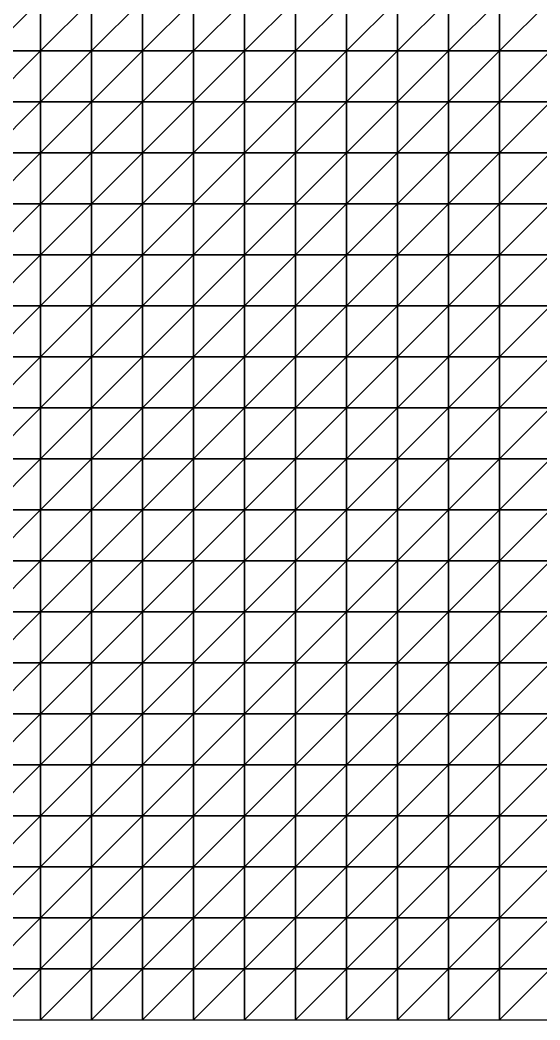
# Model space of a CAD drawing. Header units: metres. Extents: x 351000 to 353000, y 7455000 to 7457000.
# Drawn here: x 352489.9 to 352744.9, y 7455000 to 7455490.1 of the extents above; entities that cross this region are included whole.
import ezdxf

# ---------------------------------------------------------------- set-up
doc = ezdxf.new("R2010")
doc.units = ezdxf.units.M

msp = doc.modelspace()

# ---------------------------------------------------------------- linework, layer by layer
at = {"layer": 'BASE_OF_OXIDE_BOX'}
for points in [[(352475, 7455475, 1261.09), (352500, 7455475, 1259.77), (352500, 7455500, 1253.59)], [(352475, 7455475, 1261.09), (352500, 7455500, 1253.59), (352475, 7455500, 1257.58)], [(352500, 7455475, 1259.77), (352525, 7455475, 1256.22), (352525, 7455500, 1248.36)], [(352500, 7455475, 1259.77), (352525, 7455500, 1248.36), (352500, 7455500, 1253.59)], [(352525, 7455475, 1256.22), (352550, 7455475, 1251.45), (352550, 7455500, 1243.1)], [(352525, 7455475, 1256.22), (352550, 7455500, 1243.1), (352525, 7455500, 1248.36)], [(352550, 7455475, 1251.45), (352575, 7455475, 1245.99), (352575, 7455500, 1238.33)], [(352550, 7455475, 1251.45), (352575, 7455500, 1238.33), (352550, 7455500, 1243.1)], [(352575, 7455475, 1245.99), (352600, 7455475, 1240.03), (352600, 7455500, 1234.1)], [(352575, 7455475, 1245.99), (352600, 7455500, 1234.1), (352575, 7455500, 1238.33)], [(352600, 7455475, 1240.03), (352625, 7455475, 1233.87), (352625, 7455500, 1230.45)], [(352600, 7455475, 1240.03), (352625, 7455500, 1230.45), (352600, 7455500, 1234.1)], [(352625, 7455475, 1233.87), (352650, 7455475, 1228.29), (352650, 7455500, 1227.83)], [(352625, 7455475, 1233.87), (352650, 7455500, 1227.83), (352625, 7455500, 1230.45)], [(352650, 7455475, 1228.29), (352675, 7455475, 1224.6), (352675, 7455500, 1227.14)], [(352650, 7455475, 1228.29), (352675, 7455500, 1227.14), (352650, 7455500, 1227.83)], [(352675, 7455475, 1224.6), (352700, 7455475, 1224.21), (352700, 7455500, 1229.39)], [(352675, 7455475, 1224.6), (352700, 7455500, 1229.39), (352675, 7455500, 1227.14)], [(352700, 7455475, 1224.21), (352725, 7455475, 1227.93), (352725, 7455500, 1235.09)], [(352700, 7455475, 1224.21), (352725, 7455500, 1235.09), (352700, 7455500, 1229.39)], [(352725, 7455475, 1227.93), (352750, 7455475, 1235.43), (352750, 7455500, 1243.66)], [(352725, 7455475, 1227.93), (352750, 7455500, 1243.66), (352725, 7455500, 1235.09)], [(352475, 7455450, 1262.14), (352500, 7455450, 1262.39), (352500, 7455475, 1259.77)], [(352475, 7455450, 1262.14), (352500, 7455475, 1259.77), (352475, 7455475, 1261.09)], [(352500, 7455450, 1262.39), (352525, 7455450, 1259.56), (352525, 7455475, 1256.22)], [(352500, 7455450, 1262.39), (352525, 7455475, 1256.22), (352500, 7455475, 1259.77)], [(352525, 7455450, 1259.56), (352550, 7455450, 1254.57), (352550, 7455475, 1251.45)], [(352525, 7455450, 1259.56), (352550, 7455475, 1251.45), (352525, 7455475, 1256.22)], [(352550, 7455450, 1254.57), (352575, 7455450, 1246.07), (352575, 7455475, 1245.99)], [(352550, 7455450, 1254.57), (352575, 7455475, 1245.99), (352550, 7455475, 1251.45)], [(352575, 7455450, 1246.07), (352600, 7455450, 1238.69), (352600, 7455475, 1240.03)], [(352575, 7455450, 1246.07), (352600, 7455475, 1240.03), (352575, 7455475, 1245.99)], [(352600, 7455450, 1238.69), (352625, 7455450, 1232.27), (352625, 7455475, 1233.87)], [(352600, 7455450, 1238.69), (352625, 7455475, 1233.87), (352600, 7455475, 1240.03)], [(352625, 7455450, 1232.27), (352650, 7455450, 1224.7), (352650, 7455475, 1228.29)], [(352625, 7455450, 1232.27), (352650, 7455475, 1228.29), (352625, 7455475, 1233.87)], [(352650, 7455450, 1224.7), (352675, 7455450, 1219.23), (352675, 7455475, 1224.6)], [(352650, 7455450, 1224.7), (352675, 7455475, 1224.6), (352650, 7455475, 1228.29)], [(352675, 7455450, 1219.23), (352700, 7455450, 1217.47), (352700, 7455475, 1224.21)], [(352675, 7455450, 1219.23), (352700, 7455475, 1224.21), (352675, 7455475, 1224.6)], [(352700, 7455450, 1217.47), (352725, 7455450, 1220.37), (352725, 7455475, 1227.93)], [(352700, 7455450, 1217.47), (352725, 7455475, 1227.93), (352700, 7455475, 1224.21)], [(352725, 7455450, 1220.37), (352750, 7455450, 1227.63), (352750, 7455475, 1235.43)], [(352725, 7455450, 1220.37), (352750, 7455475, 1235.43), (352725, 7455475, 1227.93)], [(352475, 7455425, 1260.04), (352500, 7455425, 1260.63), (352500, 7455450, 1262.39)], [(352475, 7455425, 1260.04), (352500, 7455450, 1262.39), (352475, 7455450, 1262.14)], [(352500, 7455425, 1260.63), (352525, 7455425, 1257.51), (352525, 7455450, 1259.56)], [(352500, 7455425, 1260.63), (352525, 7455450, 1259.56), (352500, 7455450, 1262.39)], [(352525, 7455425, 1257.51), (352550, 7455425, 1250.99), (352550, 7455450, 1254.57)], [(352525, 7455425, 1257.51), (352550, 7455450, 1254.57), (352525, 7455450, 1259.56)], [(352550, 7455425, 1250.99), (352575, 7455425, 1242.91), (352575, 7455450, 1246.07)], [(352550, 7455425, 1250.99), (352575, 7455450, 1246.07), (352550, 7455450, 1254.57)], [(352575, 7455425, 1242.91), (352600, 7455425, 1235.15), (352600, 7455450, 1238.69)], [(352575, 7455425, 1242.91), (352600, 7455450, 1238.69), (352575, 7455450, 1246.07)], [(352600, 7455425, 1235.15), (352625, 7455425, 1226.06), (352625, 7455450, 1232.27)], [(352600, 7455425, 1235.15), (352625, 7455450, 1232.27), (352600, 7455450, 1238.69)], [(352625, 7455425, 1226.06), (352650, 7455425, 1217.91), (352650, 7455450, 1224.7)], [(352625, 7455425, 1226.06), (352650, 7455450, 1224.7), (352625, 7455450, 1232.27)], [(352650, 7455425, 1217.91), (352675, 7455425, 1212.29), (352675, 7455450, 1219.23)], [(352650, 7455425, 1217.91), (352675, 7455450, 1219.23), (352650, 7455450, 1224.7)], [(352675, 7455425, 1212.29), (352700, 7455425, 1210.75), (352700, 7455450, 1217.47)], [(352675, 7455425, 1212.29), (352700, 7455450, 1217.47), (352675, 7455450, 1219.23)], [(352700, 7455425, 1210.75), (352725, 7455425, 1214.17), (352725, 7455450, 1220.37)], [(352700, 7455425, 1210.75), (352725, 7455450, 1220.37), (352700, 7455450, 1217.47)], [(352725, 7455425, 1214.17), (352750, 7455425, 1222.13), (352750, 7455450, 1227.63)], [(352725, 7455425, 1214.17), (352750, 7455450, 1227.63), (352725, 7455450, 1220.37)], [(352475, 7455400, 1256.2), (352500, 7455400, 1256.24), (352500, 7455425, 1260.63)], [(352475, 7455400, 1256.2), (352500, 7455425, 1260.63), (352475, 7455425, 1260.04)], [(352500, 7455400, 1256.24), (352525, 7455400, 1252.21), (352525, 7455425, 1257.51)], [(352500, 7455400, 1256.24), (352525, 7455425, 1257.51), (352500, 7455425, 1260.63)], [(352525, 7455400, 1252.21), (352550, 7455400, 1245.27), (352550, 7455425, 1250.99)], [(352525, 7455400, 1252.21), (352550, 7455425, 1250.99), (352525, 7455425, 1257.51)], [(352550, 7455400, 1245.27), (352575, 7455400, 1236.6), (352575, 7455425, 1242.91)], [(352550, 7455400, 1245.27), (352575, 7455425, 1242.91), (352550, 7455425, 1250.99)], [(352575, 7455400, 1236.6), (352600, 7455400, 1227.25), (352600, 7455425, 1235.15)], [(352575, 7455400, 1236.6), (352600, 7455425, 1235.15), (352575, 7455425, 1242.91)], [(352600, 7455400, 1227.25), (352625, 7455400, 1218.23), (352625, 7455425, 1226.06)], [(352600, 7455400, 1227.25), (352625, 7455425, 1226.06), (352600, 7455425, 1235.15)], [(352625, 7455400, 1218.23), (352650, 7455400, 1210.75), (352650, 7455425, 1217.91)], [(352625, 7455400, 1218.23), (352650, 7455425, 1217.91), (352625, 7455425, 1226.06)], [(352650, 7455400, 1210.75), (352675, 7455400, 1206.23), (352675, 7455425, 1212.29)], [(352650, 7455400, 1210.75), (352675, 7455425, 1212.29), (352650, 7455425, 1217.91)], [(352675, 7455400, 1206.23), (352700, 7455400, 1205.95), (352700, 7455425, 1210.75)], [(352675, 7455400, 1206.23), (352700, 7455425, 1210.75), (352675, 7455425, 1212.29)], [(352700, 7455400, 1205.95), (352725, 7455400, 1210.55), (352725, 7455425, 1214.17)], [(352700, 7455400, 1205.95), (352725, 7455425, 1214.17), (352700, 7455425, 1210.75)], [(352725, 7455400, 1210.55), (352750, 7455400, 1219.48), (352750, 7455425, 1222.13)], [(352725, 7455400, 1210.55), (352750, 7455425, 1222.13), (352725, 7455425, 1214.17)], [(352475, 7455375, 1252.78), (352500, 7455375, 1251.95), (352500, 7455400, 1256.24)], [(352475, 7455375, 1252.78), (352500, 7455400, 1256.24), (352475, 7455400, 1256.2)], [(352500, 7455375, 1251.95), (352525, 7455375, 1246.9), (352525, 7455400, 1252.21)], [(352500, 7455375, 1251.95), (352525, 7455400, 1252.21), (352500, 7455400, 1256.24)], [(352525, 7455375, 1246.9), (352550, 7455375, 1239.02), (352550, 7455400, 1245.27)], [(352525, 7455375, 1246.9), (352550, 7455400, 1245.27), (352525, 7455400, 1252.21)], [(352550, 7455375, 1239.02), (352575, 7455375, 1229.83), (352575, 7455400, 1236.6)], [(352550, 7455375, 1239.02), (352575, 7455400, 1236.6), (352550, 7455400, 1245.27)], [(352575, 7455375, 1229.83), (352600, 7455375, 1220.61), (352600, 7455400, 1227.25)], [(352575, 7455375, 1229.83), (352600, 7455400, 1227.25), (352575, 7455400, 1236.6)], [(352600, 7455375, 1220.61), (352625, 7455375, 1212.42), (352625, 7455400, 1218.23)], [(352600, 7455375, 1220.61), (352625, 7455400, 1218.23), (352600, 7455400, 1227.25)], [(352625, 7455375, 1212.42), (352650, 7455375, 1206.29), (352650, 7455400, 1210.75)], [(352625, 7455375, 1212.42), (352650, 7455400, 1210.75), (352625, 7455400, 1218.23)], [(352650, 7455375, 1206.29), (352675, 7455375, 1203.29), (352675, 7455400, 1206.23)], [(352650, 7455375, 1206.29), (352675, 7455400, 1206.23), (352650, 7455400, 1210.75)], [(352675, 7455375, 1203.29), (352700, 7455375, 1204.32), (352700, 7455400, 1205.95)], [(352675, 7455375, 1203.29), (352700, 7455400, 1205.95), (352675, 7455400, 1206.23)], [(352700, 7455375, 1204.32), (352725, 7455375, 1209.73), (352725, 7455400, 1210.55)], [(352700, 7455375, 1204.32), (352725, 7455400, 1210.55), (352700, 7455400, 1205.95)], [(352725, 7455375, 1209.73), (352750, 7455375, 1218.87), (352750, 7455400, 1219.48)], [(352725, 7455375, 1209.73), (352750, 7455400, 1219.48), (352725, 7455400, 1210.55)], [(352475, 7455350, 1250.91), (352500, 7455350, 1249.32), (352500, 7455375, 1251.95)], [(352475, 7455350, 1250.91), (352500, 7455375, 1251.95), (352475, 7455375, 1252.78)], [(352500, 7455350, 1249.32), (352525, 7455350, 1243.55), (352525, 7455375, 1246.9)], [(352500, 7455350, 1249.32), (352525, 7455375, 1246.9), (352500, 7455375, 1251.95)], [(352525, 7455350, 1243.55), (352550, 7455350, 1235.25), (352550, 7455375, 1239.02)], [(352525, 7455350, 1243.55), (352550, 7455375, 1239.02), (352525, 7455375, 1246.9)], [(352550, 7455350, 1235.25), (352575, 7455350, 1226.18), (352575, 7455375, 1229.83)], [(352550, 7455350, 1235.25), (352575, 7455375, 1229.83), (352550, 7455375, 1239.02)], [(352575, 7455350, 1226.18), (352600, 7455350, 1217.72), (352600, 7455375, 1220.61)], [(352575, 7455350, 1226.18), (352600, 7455375, 1220.61), (352575, 7455375, 1229.83)], [(352600, 7455350, 1217.72), (352625, 7455350, 1210.84), (352625, 7455375, 1212.42)], [(352600, 7455350, 1217.72), (352625, 7455375, 1212.42), (352600, 7455375, 1220.61)], [(352625, 7455350, 1210.84), (352650, 7455350, 1206.22), (352650, 7455375, 1206.29)], [(352625, 7455350, 1210.84), (352650, 7455375, 1206.29), (352625, 7455375, 1212.42)], [(352650, 7455350, 1206.22), (352675, 7455350, 1204.46), (352675, 7455375, 1203.29)], [(352650, 7455350, 1206.22), (352675, 7455375, 1203.29), (352650, 7455375, 1206.29)], [(352675, 7455350, 1204.46), (352700, 7455350, 1206.06), (352700, 7455375, 1204.32)], [(352675, 7455350, 1204.46), (352700, 7455375, 1204.32), (352675, 7455375, 1203.29)], [(352700, 7455350, 1206.06), (352725, 7455350, 1211.14), (352725, 7455375, 1209.73)], [(352700, 7455350, 1206.06), (352725, 7455375, 1209.73), (352700, 7455375, 1204.32)], [(352725, 7455350, 1211.14), (352750, 7455350, 1219.08), (352750, 7455375, 1218.87)], [(352725, 7455350, 1211.14), (352750, 7455375, 1218.87), (352725, 7455375, 1209.73)], [(352475, 7455325, 1249.84), (352500, 7455325, 1247.74), (352500, 7455350, 1249.32)], [(352475, 7455325, 1249.84), (352500, 7455350, 1249.32), (352475, 7455350, 1250.91)], [(352500, 7455325, 1247.74), (352525, 7455325, 1241.77), (352525, 7455350, 1243.55)], [(352500, 7455325, 1247.74), (352525, 7455350, 1243.55), (352500, 7455350, 1249.32)], [(352525, 7455325, 1241.77), (352550, 7455325, 1233.78), (352550, 7455350, 1235.25)], [(352525, 7455325, 1241.77), (352550, 7455350, 1235.25), (352525, 7455350, 1243.55)], [(352550, 7455325, 1233.78), (352575, 7455325, 1225.61), (352575, 7455350, 1226.18)], [(352550, 7455325, 1233.78), (352575, 7455350, 1226.18), (352550, 7455350, 1235.25)], [(352575, 7455325, 1225.61), (352600, 7455325, 1218.59), (352600, 7455350, 1217.72)], [(352575, 7455325, 1225.61), (352600, 7455350, 1217.72), (352575, 7455350, 1226.18)], [(352600, 7455325, 1218.59), (352625, 7455325, 1213.4), (352625, 7455350, 1210.84)], [(352600, 7455325, 1218.59), (352625, 7455350, 1210.84), (352600, 7455350, 1217.72)], [(352625, 7455325, 1213.4), (352650, 7455325, 1210.28), (352650, 7455350, 1206.22)], [(352625, 7455325, 1213.4), (352650, 7455350, 1206.22), (352625, 7455350, 1210.84)], [(352650, 7455325, 1210.28), (352675, 7455325, 1209.3), (352675, 7455350, 1204.46)], [(352650, 7455325, 1210.28), (352675, 7455350, 1204.46), (352650, 7455350, 1206.22)], [(352675, 7455325, 1209.3), (352700, 7455325, 1210.59), (352700, 7455350, 1206.06)], [(352675, 7455325, 1209.3), (352700, 7455350, 1206.06), (352675, 7455350, 1204.46)], [(352700, 7455325, 1210.59), (352725, 7455325, 1214.13), (352725, 7455350, 1211.14)], [(352700, 7455325, 1210.59), (352725, 7455350, 1211.14), (352700, 7455350, 1206.06)], [(352725, 7455325, 1214.13), (352750, 7455325, 1219.54), (352750, 7455350, 1219.08)], [(352725, 7455325, 1214.13), (352750, 7455350, 1219.08), (352725, 7455350, 1211.14)], [(352475, 7455300, 1247.74), (352500, 7455300, 1245.3), (352500, 7455325, 1247.74)], [(352475, 7455300, 1247.74), (352500, 7455325, 1247.74), (352475, 7455325, 1249.84)], [(352500, 7455300, 1245.3), (352525, 7455300, 1239.67), (352525, 7455325, 1241.77)], [(352500, 7455300, 1245.3), (352525, 7455325, 1241.77), (352500, 7455325, 1247.74)], [(352525, 7455300, 1239.67), (352550, 7455300, 1232.75), (352550, 7455325, 1233.78)], [(352525, 7455300, 1239.67), (352550, 7455325, 1233.78), (352525, 7455325, 1241.77)], [(352550, 7455300, 1232.75), (352575, 7455300, 1226.29), (352575, 7455325, 1225.61)], [(352550, 7455300, 1232.75), (352575, 7455325, 1225.61), (352550, 7455325, 1233.78)], [(352575, 7455300, 1226.29), (352600, 7455300, 1221.41), (352600, 7455325, 1218.59)], [(352575, 7455300, 1226.29), (352600, 7455325, 1218.59), (352575, 7455325, 1225.61)], [(352600, 7455300, 1221.41), (352625, 7455300, 1218.36), (352625, 7455325, 1213.4)], [(352600, 7455300, 1221.41), (352625, 7455325, 1213.4), (352600, 7455325, 1218.59)], [(352625, 7455300, 1218.36), (352650, 7455300, 1216.84), (352650, 7455325, 1210.28)], [(352625, 7455300, 1218.36), (352650, 7455325, 1210.28), (352625, 7455325, 1213.4)], [(352650, 7455300, 1216.84), (352675, 7455300, 1216.44), (352675, 7455325, 1209.3)], [(352650, 7455300, 1216.84), (352675, 7455325, 1209.3), (352650, 7455325, 1210.28)], [(352675, 7455300, 1216.44), (352700, 7455300, 1216.95), (352700, 7455325, 1210.59)], [(352675, 7455300, 1216.44), (352700, 7455325, 1210.59), (352675, 7455325, 1209.3)], [(352700, 7455300, 1216.95), (352725, 7455300, 1218.37), (352725, 7455325, 1214.13)], [(352700, 7455300, 1216.95), (352725, 7455325, 1214.13), (352700, 7455325, 1210.59)], [(352725, 7455300, 1218.37), (352750, 7455300, 1220.67), (352750, 7455325, 1219.54)], [(352725, 7455300, 1218.37), (352750, 7455325, 1219.54), (352725, 7455325, 1214.13)], [(352475, 7455275, 1243.49), (352500, 7455275, 1240.79), (352500, 7455300, 1245.3)], [(352475, 7455275, 1243.49), (352500, 7455300, 1245.3), (352475, 7455300, 1247.74)], [(352500, 7455275, 1240.79), (352525, 7455275, 1235.89), (352525, 7455300, 1239.67)], [(352500, 7455275, 1240.79), (352525, 7455300, 1239.67), (352500, 7455300, 1245.3)], [(352525, 7455275, 1235.89), (352550, 7455275, 1230.61), (352550, 7455300, 1232.75)], [(352525, 7455275, 1235.89), (352550, 7455300, 1232.75), (352525, 7455300, 1239.67)], [(352550, 7455275, 1230.61), (352575, 7455275, 1226.5), (352575, 7455300, 1226.29)], [(352550, 7455275, 1230.61), (352575, 7455300, 1226.29), (352550, 7455300, 1232.75)], [(352575, 7455275, 1226.5), (352600, 7455275, 1224.26), (352600, 7455300, 1221.41)], [(352575, 7455275, 1226.5), (352600, 7455300, 1221.41), (352575, 7455300, 1226.29)], [(352600, 7455275, 1224.26), (352625, 7455275, 1223.7), (352625, 7455300, 1218.36)], [(352600, 7455275, 1224.26), (352625, 7455300, 1218.36), (352600, 7455300, 1221.41)], [(352625, 7455275, 1223.7), (352650, 7455275, 1223.97), (352650, 7455300, 1216.84)], [(352625, 7455275, 1223.7), (352650, 7455300, 1216.84), (352625, 7455300, 1218.36)], [(352650, 7455275, 1223.97), (352675, 7455275, 1224.24), (352675, 7455300, 1216.44)], [(352650, 7455275, 1223.97), (352675, 7455300, 1216.44), (352650, 7455300, 1216.84)], [(352675, 7455275, 1224.24), (352700, 7455275, 1224.06), (352700, 7455300, 1216.95)], [(352675, 7455275, 1224.24), (352700, 7455300, 1216.95), (352675, 7455300, 1216.44)], [(352700, 7455275, 1224.06), (352725, 7455275, 1223.55), (352725, 7455300, 1218.37)], [(352700, 7455275, 1224.06), (352725, 7455300, 1218.37), (352700, 7455300, 1216.95)], [(352725, 7455275, 1223.55), (352750, 7455275, 1223.07), (352750, 7455300, 1220.67)], [(352725, 7455275, 1223.55), (352750, 7455300, 1220.67), (352725, 7455300, 1218.37)], [(352475, 7455250, 1237.88), (352500, 7455250, 1234.96), (352500, 7455275, 1240.79)], [(352475, 7455250, 1237.88), (352500, 7455275, 1240.79), (352475, 7455275, 1243.49)], [(352500, 7455250, 1234.96), (352525, 7455250, 1230.99), (352525, 7455275, 1235.89)], [(352500, 7455250, 1234.96), (352525, 7455275, 1235.89), (352500, 7455275, 1240.79)], [(352525, 7455250, 1230.99), (352550, 7455250, 1227.57), (352550, 7455275, 1230.61)], [(352525, 7455250, 1230.99), (352550, 7455275, 1230.61), (352525, 7455275, 1235.89)], [(352550, 7455250, 1227.57), (352575, 7455250, 1225.91), (352575, 7455275, 1226.5)], [(352550, 7455250, 1227.57), (352575, 7455275, 1226.5), (352550, 7455275, 1230.61)], [(352575, 7455250, 1225.91), (352600, 7455250, 1226.33), (352600, 7455275, 1224.26)], [(352575, 7455250, 1225.91), (352600, 7455275, 1224.26), (352575, 7455275, 1226.5)], [(352600, 7455250, 1226.33), (352625, 7455250, 1228.15), (352625, 7455275, 1223.7)], [(352600, 7455250, 1226.33), (352625, 7455275, 1223.7), (352600, 7455275, 1224.26)], [(352625, 7455250, 1228.15), (352650, 7455250, 1230.14), (352650, 7455275, 1223.97)], [(352625, 7455250, 1228.15), (352650, 7455275, 1223.97), (352625, 7455275, 1223.7)], [(352650, 7455250, 1230.14), (352675, 7455250, 1231.14), (352675, 7455275, 1224.24)], [(352650, 7455250, 1230.14), (352675, 7455275, 1224.24), (352650, 7455275, 1223.97)], [(352675, 7455250, 1231.14), (352700, 7455250, 1230.6), (352700, 7455275, 1224.06)], [(352675, 7455250, 1231.14), (352700, 7455275, 1224.06), (352675, 7455275, 1224.24)], [(352700, 7455250, 1230.6), (352725, 7455250, 1228.79), (352725, 7455275, 1223.55)], [(352700, 7455250, 1230.6), (352725, 7455275, 1223.55), (352700, 7455275, 1224.06)], [(352725, 7455250, 1228.79), (352750, 7455250, 1226.46), (352750, 7455275, 1223.07)], [(352725, 7455250, 1228.79), (352750, 7455275, 1223.07), (352725, 7455275, 1223.55)], [(352475, 7455225, 1233.27), (352500, 7455225, 1230.26), (352500, 7455250, 1234.96)], [(352475, 7455225, 1233.27), (352500, 7455250, 1234.96), (352475, 7455250, 1237.88)], [(352500, 7455225, 1230.26), (352525, 7455225, 1227.21), (352525, 7455250, 1230.99)], [(352500, 7455225, 1230.26), (352525, 7455250, 1230.99), (352500, 7455250, 1234.96)], [(352525, 7455225, 1227.21), (352550, 7455225, 1225.38), (352550, 7455250, 1227.57)], [(352525, 7455225, 1227.21), (352550, 7455250, 1227.57), (352525, 7455250, 1230.99)], [(352550, 7455225, 1225.38), (352575, 7455225, 1225.64), (352575, 7455250, 1225.91)], [(352550, 7455225, 1225.38), (352575, 7455250, 1225.91), (352550, 7455250, 1227.57)], [(352575, 7455225, 1225.64), (352600, 7455225, 1227.95), (352600, 7455250, 1226.33)], [(352575, 7455225, 1225.64), (352600, 7455250, 1226.33), (352575, 7455250, 1225.91)], [(352600, 7455225, 1227.95), (352625, 7455225, 1231.37), (352625, 7455250, 1228.15)], [(352600, 7455225, 1227.95), (352625, 7455250, 1228.15), (352600, 7455250, 1226.33)], [(352625, 7455225, 1231.37), (352650, 7455225, 1234.4), (352650, 7455250, 1230.14)], [(352625, 7455225, 1231.37), (352650, 7455250, 1230.14), (352625, 7455250, 1228.15)], [(352650, 7455225, 1234.4), (352675, 7455225, 1235.78), (352675, 7455250, 1231.14)], [(352650, 7455225, 1234.4), (352675, 7455250, 1231.14), (352650, 7455250, 1230.14)], [(352675, 7455225, 1235.78), (352700, 7455225, 1234.98), (352700, 7455250, 1230.6)], [(352675, 7455225, 1235.78), (352700, 7455250, 1230.6), (352675, 7455250, 1231.14)], [(352700, 7455225, 1234.98), (352725, 7455225, 1232.45), (352725, 7455250, 1228.79)], [(352700, 7455225, 1234.98), (352725, 7455250, 1228.79), (352700, 7455250, 1230.6)], [(352725, 7455225, 1232.45), (352750, 7455225, 1229.29), (352750, 7455250, 1226.46)], [(352725, 7455225, 1232.45), (352750, 7455250, 1226.46), (352725, 7455250, 1228.79)], [(352475, 7455200, 1231.86), (352500, 7455200, 1229.02), (352500, 7455225, 1230.26)], [(352475, 7455200, 1231.86), (352500, 7455225, 1230.26), (352475, 7455225, 1233.27)], [(352500, 7455200, 1229.02), (352525, 7455200, 1226.71), (352525, 7455225, 1227.21)], [(352500, 7455200, 1229.02), (352525, 7455225, 1227.21), (352500, 7455225, 1230.26)], [(352525, 7455200, 1226.71), (352550, 7455200, 1225.82), (352550, 7455225, 1225.38)], [(352525, 7455200, 1226.71), (352550, 7455225, 1225.38), (352525, 7455225, 1227.21)], [(352550, 7455200, 1225.82), (352575, 7455200, 1226.91), (352575, 7455225, 1225.64)], [(352550, 7455200, 1225.82), (352575, 7455225, 1225.64), (352550, 7455225, 1225.38)], [(352575, 7455200, 1226.91), (352600, 7455200, 1229.77), (352600, 7455225, 1227.95)], [(352575, 7455200, 1226.91), (352600, 7455225, 1227.95), (352575, 7455225, 1225.64)], [(352600, 7455200, 1229.77), (352625, 7455200, 1233.36), (352625, 7455225, 1231.37)], [(352600, 7455200, 1229.77), (352625, 7455225, 1231.37), (352600, 7455225, 1227.95)], [(352625, 7455200, 1233.36), (352650, 7455200, 1236.21), (352650, 7455225, 1234.4)], [(352625, 7455200, 1233.36), (352650, 7455225, 1234.4), (352625, 7455225, 1231.37)], [(352650, 7455200, 1236.21), (352675, 7455200, 1237.15), (352675, 7455225, 1235.78)], [(352650, 7455200, 1236.21), (352675, 7455225, 1235.78), (352650, 7455225, 1234.4)], [(352675, 7455200, 1237.15), (352700, 7455200, 1235.81), (352700, 7455225, 1234.98)], [(352675, 7455200, 1237.15), (352700, 7455225, 1234.98), (352675, 7455225, 1235.78)], [(352700, 7455200, 1235.81), (352725, 7455200, 1232.82), (352725, 7455225, 1232.45)], [(352700, 7455200, 1235.81), (352725, 7455225, 1232.45), (352700, 7455225, 1234.98)], [(352725, 7455200, 1232.82), (352750, 7455200, 1229.48), (352750, 7455225, 1229.29)], [(352725, 7455200, 1232.82), (352750, 7455225, 1229.29), (352725, 7455225, 1232.45)], [(352475, 7455175, 1233.87), (352500, 7455175, 1231.56), (352500, 7455200, 1229.02)], [(352475, 7455175, 1233.87), (352500, 7455200, 1229.02), (352475, 7455200, 1231.86)], [(352500, 7455175, 1231.56), (352525, 7455175, 1229.79), (352525, 7455200, 1226.71)], [(352500, 7455175, 1231.56), (352525, 7455200, 1226.71), (352500, 7455200, 1229.02)], [(352525, 7455175, 1229.79), (352550, 7455175, 1229.09), (352550, 7455200, 1225.82)], [(352525, 7455175, 1229.79), (352550, 7455200, 1225.82), (352525, 7455200, 1226.71)], [(352550, 7455175, 1229.09), (352575, 7455175, 1229.82), (352575, 7455200, 1226.91)], [(352550, 7455175, 1229.09), (352575, 7455200, 1226.91), (352550, 7455200, 1225.82)], [(352575, 7455175, 1229.82), (352600, 7455175, 1231.75), (352600, 7455200, 1229.77)], [(352575, 7455175, 1229.82), (352600, 7455200, 1229.77), (352575, 7455200, 1226.91)], [(352600, 7455175, 1231.75), (352625, 7455175, 1234), (352625, 7455200, 1233.36)], [(352600, 7455175, 1231.75), (352625, 7455200, 1233.36), (352600, 7455200, 1229.77)], [(352625, 7455175, 1234), (352650, 7455175, 1235.38), (352650, 7455200, 1236.21)], [(352625, 7455175, 1234), (352650, 7455200, 1236.21), (352625, 7455200, 1233.36)], [(352650, 7455175, 1235.38), (352675, 7455175, 1235), (352675, 7455200, 1237.15)], [(352650, 7455175, 1235.38), (352675, 7455200, 1237.15), (352650, 7455200, 1236.21)], [(352675, 7455175, 1235), (352700, 7455175, 1232.69), (352700, 7455200, 1235.81)], [(352675, 7455175, 1235), (352700, 7455200, 1235.81), (352675, 7455200, 1237.15)], [(352700, 7455175, 1232.69), (352725, 7455175, 1229.24), (352725, 7455200, 1232.82)], [(352700, 7455175, 1232.69), (352725, 7455200, 1232.82), (352700, 7455200, 1235.81)], [(352725, 7455175, 1229.24), (352750, 7455175, 1226.05), (352750, 7455200, 1229.48)], [(352725, 7455175, 1229.24), (352750, 7455200, 1229.48), (352725, 7455200, 1232.82)], [(352475, 7455150, 1237.19), (352500, 7455150, 1235.78), (352500, 7455175, 1231.56)], [(352475, 7455150, 1237.19), (352500, 7455175, 1231.56), (352475, 7455175, 1233.87)], [(352500, 7455150, 1235.78), (352525, 7455150, 1234.47), (352525, 7455175, 1229.79)], [(352500, 7455150, 1235.78), (352525, 7455175, 1229.79), (352500, 7455175, 1231.56)], [(352525, 7455150, 1234.47), (352550, 7455150, 1233.46), (352550, 7455175, 1229.09)], [(352525, 7455150, 1234.47), (352550, 7455175, 1229.09), (352525, 7455175, 1229.79)], [(352550, 7455150, 1233.46), (352575, 7455150, 1233), (352575, 7455175, 1229.82)], [(352550, 7455150, 1233.46), (352575, 7455175, 1229.82), (352550, 7455175, 1229.09)], [(352575, 7455150, 1233), (352600, 7455150, 1233.01), (352600, 7455175, 1231.75)], [(352575, 7455150, 1233), (352600, 7455175, 1231.75), (352575, 7455175, 1229.82)], [(352600, 7455150, 1233.01), (352625, 7455150, 1233), (352625, 7455175, 1234)], [(352600, 7455150, 1233.01), (352625, 7455175, 1234), (352600, 7455175, 1231.75)], [(352625, 7455150, 1233), (352650, 7455150, 1232.21), (352650, 7455175, 1235.38)], [(352625, 7455150, 1233), (352650, 7455175, 1235.38), (352625, 7455175, 1234)], [(352650, 7455150, 1232.21), (352675, 7455150, 1230.08), (352675, 7455175, 1235)], [(352650, 7455150, 1232.21), (352675, 7455175, 1235), (352650, 7455175, 1235.38)], [(352675, 7455150, 1230.08), (352700, 7455150, 1226.7), (352700, 7455175, 1232.69)], [(352675, 7455150, 1230.08), (352700, 7455175, 1232.69), (352675, 7455175, 1235)], [(352700, 7455150, 1226.7), (352725, 7455150, 1222.91), (352725, 7455175, 1229.24)], [(352700, 7455150, 1226.7), (352725, 7455175, 1229.24), (352700, 7455175, 1232.69)], [(352725, 7455150, 1222.91), (352750, 7455150, 1220.04), (352750, 7455175, 1226.05)], [(352725, 7455150, 1222.91), (352750, 7455175, 1226.05), (352725, 7455175, 1229.24)], [(352475, 7455125, 1238.79), (352500, 7455125, 1238.59), (352500, 7455150, 1235.78)], [(352475, 7455125, 1238.79), (352500, 7455150, 1235.78), (352475, 7455150, 1237.19)], [(352500, 7455125, 1238.59), (352525, 7455125, 1237.82), (352525, 7455150, 1234.47)], [(352500, 7455125, 1238.59), (352525, 7455150, 1234.47), (352500, 7455150, 1235.78)], [(352525, 7455125, 1237.82), (352550, 7455125, 1236.38), (352550, 7455150, 1233.46)], [(352525, 7455125, 1237.82), (352550, 7455150, 1233.46), (352525, 7455150, 1234.47)], [(352550, 7455125, 1236.38), (352575, 7455125, 1234.53), (352575, 7455150, 1233)], [(352550, 7455125, 1236.38), (352575, 7455150, 1233), (352550, 7455150, 1233.46)], [(352575, 7455125, 1234.53), (352600, 7455125, 1232.51), (352600, 7455150, 1233.01)], [(352575, 7455125, 1234.53), (352600, 7455150, 1233.01), (352575, 7455150, 1233)], [(352600, 7455125, 1232.51), (352625, 7455125, 1230.27), (352625, 7455150, 1233)], [(352600, 7455125, 1232.51), (352625, 7455150, 1233), (352600, 7455150, 1233.01)], [(352625, 7455125, 1230.27), (352650, 7455125, 1227.54), (352650, 7455150, 1232.21)], [(352625, 7455125, 1230.27), (352650, 7455150, 1232.21), (352625, 7455150, 1233)], [(352650, 7455125, 1227.54), (352675, 7455125, 1224.09), (352675, 7455150, 1230.08)], [(352650, 7455125, 1227.54), (352675, 7455150, 1230.08), (352650, 7455150, 1232.21)], [(352675, 7455125, 1224.09), (352700, 7455125, 1220.13), (352700, 7455150, 1226.7)], [(352675, 7455125, 1224.09), (352700, 7455150, 1226.7), (352675, 7455150, 1230.08)], [(352700, 7455125, 1220.13), (352725, 7455125, 1216.43), (352725, 7455150, 1222.91)], [(352700, 7455125, 1220.13), (352725, 7455150, 1222.91), (352700, 7455150, 1226.7)], [(352725, 7455125, 1216.43), (352750, 7455125, 1214.11), (352750, 7455150, 1220.04)], [(352725, 7455125, 1216.43), (352750, 7455150, 1220.04), (352725, 7455150, 1222.91)], [(352475, 7455100, 1236.96), (352500, 7455100, 1238.08), (352500, 7455125, 1238.59)], [(352475, 7455100, 1236.96), (352500, 7455125, 1238.59), (352475, 7455125, 1238.79)], [(352500, 7455100, 1238.08), (352525, 7455100, 1237.92), (352525, 7455125, 1237.82)], [(352500, 7455100, 1238.08), (352525, 7455125, 1237.82), (352500, 7455125, 1238.59)], [(352525, 7455100, 1237.92), (352550, 7455100, 1236.22), (352550, 7455125, 1236.38)], [(352525, 7455100, 1237.92), (352550, 7455125, 1236.38), (352525, 7455125, 1237.82)], [(352550, 7455100, 1236.22), (352575, 7455100, 1233.34), (352575, 7455125, 1234.53)], [(352550, 7455100, 1236.22), (352575, 7455125, 1234.53), (352550, 7455125, 1236.38)], [(352575, 7455100, 1233.34), (352600, 7455100, 1229.86), (352600, 7455125, 1232.51)], [(352575, 7455100, 1233.34), (352600, 7455125, 1232.51), (352575, 7455125, 1234.53)], [(352600, 7455100, 1229.86), (352625, 7455100, 1226.21), (352625, 7455125, 1230.27)], [(352600, 7455100, 1229.86), (352625, 7455125, 1230.27), (352600, 7455125, 1232.51)], [(352625, 7455100, 1226.21), (352650, 7455100, 1222.53), (352650, 7455125, 1227.54)], [(352625, 7455100, 1226.21), (352650, 7455125, 1227.54), (352625, 7455125, 1230.27)], [(352650, 7455100, 1222.53), (352675, 7455100, 1218.81), (352675, 7455125, 1224.09)], [(352650, 7455100, 1222.53), (352675, 7455125, 1224.09), (352650, 7455125, 1227.54)], [(352675, 7455100, 1218.81), (352700, 7455100, 1215.21), (352700, 7455125, 1220.13)], [(352675, 7455100, 1218.81), (352700, 7455125, 1220.13), (352675, 7455125, 1224.09)], [(352700, 7455100, 1215.21), (352725, 7455100, 1212.27), (352725, 7455125, 1216.43)], [(352700, 7455100, 1215.21), (352725, 7455125, 1216.43), (352700, 7455125, 1220.13)], [(352725, 7455100, 1212.27), (352750, 7455100, 1210.79), (352750, 7455125, 1214.11)], [(352725, 7455100, 1212.27), (352750, 7455125, 1214.11), (352725, 7455125, 1216.43)], [(352475, 7455075, 1232.55), (352500, 7455075, 1234.76), (352500, 7455100, 1238.08)], [(352475, 7455075, 1232.55), (352500, 7455100, 1238.08), (352475, 7455100, 1236.96)], [(352500, 7455075, 1234.76), (352525, 7455075, 1235.11), (352525, 7455100, 1237.92)], [(352500, 7455075, 1234.76), (352525, 7455100, 1237.92), (352500, 7455100, 1238.08)], [(352525, 7455075, 1235.11), (352550, 7455075, 1233.28), (352550, 7455100, 1236.22)], [(352525, 7455075, 1235.11), (352550, 7455100, 1236.22), (352525, 7455100, 1237.92)], [(352550, 7455075, 1233.28), (352575, 7455075, 1229.8), (352575, 7455100, 1233.34)], [(352550, 7455075, 1233.28), (352575, 7455100, 1233.34), (352550, 7455100, 1236.22)], [(352575, 7455075, 1229.8), (352600, 7455075, 1225.61), (352600, 7455100, 1229.86)], [(352575, 7455075, 1229.8), (352600, 7455100, 1229.86), (352575, 7455100, 1233.34)], [(352600, 7455075, 1225.61), (352625, 7455075, 1221.56), (352625, 7455100, 1226.21)], [(352600, 7455075, 1225.61), (352625, 7455100, 1226.21), (352600, 7455100, 1229.86)], [(352625, 7455075, 1221.56), (352650, 7455075, 1218.07), (352650, 7455100, 1222.53)], [(352625, 7455075, 1221.56), (352650, 7455100, 1222.53), (352625, 7455100, 1226.21)], [(352650, 7455075, 1218.07), (352675, 7455075, 1215.17), (352675, 7455100, 1218.81)], [(352650, 7455075, 1218.07), (352675, 7455100, 1218.81), (352650, 7455100, 1222.53)], [(352675, 7455075, 1215.17), (352700, 7455075, 1212.82), (352700, 7455100, 1215.21)], [(352675, 7455075, 1215.17), (352700, 7455100, 1215.21), (352675, 7455100, 1218.81)], [(352700, 7455075, 1212.82), (352725, 7455075, 1211.19), (352725, 7455100, 1212.27)], [(352700, 7455075, 1212.82), (352725, 7455100, 1212.27), (352700, 7455100, 1215.21)], [(352725, 7455075, 1211.19), (352750, 7455075, 1210.71), (352750, 7455100, 1210.79)], [(352725, 7455075, 1211.19), (352750, 7455100, 1210.79), (352725, 7455100, 1212.27)], [(352475, 7455050, 1228.3), (352500, 7455050, 1231.02), (352500, 7455075, 1234.76)], [(352475, 7455050, 1228.3), (352500, 7455075, 1234.76), (352475, 7455075, 1232.55)], [(352500, 7455050, 1231.02), (352525, 7455050, 1231.43), (352525, 7455075, 1235.11)], [(352500, 7455050, 1231.02), (352525, 7455075, 1235.11), (352500, 7455075, 1234.76)], [(352525, 7455050, 1231.43), (352550, 7455050, 1229.28), (352550, 7455075, 1233.28)], [(352525, 7455050, 1231.43), (352550, 7455075, 1233.28), (352525, 7455075, 1235.11)], [(352550, 7455050, 1229.28), (352575, 7455050, 1225.34), (352575, 7455075, 1229.8)], [(352550, 7455050, 1229.28), (352575, 7455075, 1229.8), (352550, 7455075, 1233.28)], [(352575, 7455050, 1225.34), (352600, 7455050, 1220.87), (352600, 7455075, 1225.61)], [(352575, 7455050, 1225.34), (352600, 7455075, 1225.61), (352575, 7455075, 1229.8)], [(352600, 7455050, 1220.87), (352625, 7455050, 1217.01), (352625, 7455075, 1221.56)], [(352600, 7455050, 1220.87), (352625, 7455075, 1221.56), (352600, 7455075, 1225.61)], [(352625, 7455050, 1217.01), (352650, 7455050, 1214.33), (352650, 7455075, 1218.07)], [(352625, 7455050, 1217.01), (352650, 7455075, 1218.07), (352625, 7455075, 1221.56)], [(352650, 7455050, 1214.33), (352675, 7455050, 1212.79), (352675, 7455075, 1215.17)], [(352650, 7455050, 1214.33), (352675, 7455075, 1215.17), (352650, 7455075, 1218.07)], [(352675, 7455050, 1212.79), (352700, 7455050, 1212.04), (352700, 7455075, 1212.82)], [(352675, 7455050, 1212.79), (352700, 7455075, 1212.82), (352675, 7455075, 1215.17)], [(352700, 7455050, 1212.04), (352725, 7455050, 1211.81), (352725, 7455075, 1211.19)], [(352700, 7455050, 1212.04), (352725, 7455075, 1211.19), (352700, 7455075, 1212.82)], [(352725, 7455050, 1211.81), (352750, 7455050, 1212.17), (352750, 7455075, 1210.71)], [(352725, 7455050, 1211.81), (352750, 7455075, 1210.71), (352725, 7455075, 1211.19)], [(352475, 7455025, 1226.65), (352500, 7455025, 1229.07), (352500, 7455050, 1231.02)], [(352475, 7455025, 1226.65), (352500, 7455050, 1231.02), (352475, 7455050, 1228.3)], [(352500, 7455025, 1229.07), (352525, 7455025, 1228.89), (352525, 7455050, 1231.43)], [(352500, 7455025, 1229.07), (352525, 7455050, 1231.43), (352500, 7455050, 1231.02)], [(352525, 7455025, 1228.89), (352550, 7455025, 1225.99), (352550, 7455050, 1229.28)], [(352525, 7455025, 1228.89), (352550, 7455050, 1229.28), (352525, 7455050, 1231.43)], [(352550, 7455025, 1225.99), (352575, 7455025, 1221.38), (352575, 7455050, 1225.34)], [(352550, 7455025, 1225.99), (352575, 7455050, 1225.34), (352550, 7455050, 1229.28)], [(352575, 7455025, 1221.38), (352600, 7455025, 1216.57), (352600, 7455050, 1220.87)], [(352575, 7455025, 1221.38), (352600, 7455050, 1220.87), (352575, 7455050, 1225.34)], [(352600, 7455025, 1216.57), (352625, 7455025, 1212.9), (352625, 7455050, 1217.01)], [(352600, 7455025, 1216.57), (352625, 7455050, 1217.01), (352600, 7455050, 1220.87)], [(352625, 7455025, 1212.9), (352650, 7455025, 1210.98), (352650, 7455050, 1214.33)], [(352625, 7455025, 1212.9), (352650, 7455050, 1214.33), (352625, 7455050, 1217.01)], [(352650, 7455025, 1210.98), (352675, 7455025, 1210.58), (352675, 7455050, 1212.79)], [(352650, 7455025, 1210.98), (352675, 7455050, 1212.79), (352650, 7455050, 1214.33)], [(352675, 7455025, 1210.58), (352700, 7455025, 1211.05), (352700, 7455050, 1212.04)], [(352675, 7455025, 1210.58), (352700, 7455050, 1212.04), (352675, 7455050, 1212.79)], [(352700, 7455025, 1211.05), (352725, 7455025, 1211.77), (352725, 7455050, 1211.81)], [(352700, 7455025, 1211.05), (352725, 7455050, 1211.81), (352700, 7455050, 1212.04)], [(352725, 7455025, 1211.77), (352750, 7455025, 1212.51), (352750, 7455050, 1212.17)], [(352725, 7455025, 1211.77), (352750, 7455050, 1212.17), (352725, 7455050, 1211.81)], [(352475, 7455000, 1227.69), (352500, 7455000, 1229.13), (352500, 7455025, 1229.07)], [(352475, 7455000, 1227.69), (352500, 7455025, 1229.07), (352475, 7455025, 1226.65)], [(352500, 7455000, 1229.13), (352525, 7455000, 1227.85), (352525, 7455025, 1228.89)], [(352500, 7455000, 1229.13), (352525, 7455025, 1228.89), (352500, 7455025, 1229.07)], [(352525, 7455000, 1227.85), (352550, 7455000, 1223.91), (352550, 7455025, 1225.99)], [(352525, 7455000, 1227.85), (352550, 7455025, 1225.99), (352525, 7455025, 1228.89)], [(352550, 7455000, 1223.91), (352575, 7455000, 1218.48), (352575, 7455025, 1221.38)], [(352550, 7455000, 1223.91), (352575, 7455025, 1221.38), (352550, 7455025, 1225.99)], [(352575, 7455000, 1218.48), (352600, 7455000, 1213.2), (352600, 7455025, 1216.57)], [(352575, 7455000, 1218.48), (352600, 7455025, 1216.57), (352575, 7455025, 1221.38)], [(352600, 7455000, 1213.2), (352625, 7455000, 1209.46), (352625, 7455025, 1212.9)], [(352600, 7455000, 1213.2), (352625, 7455025, 1212.9), (352600, 7455025, 1216.57)], [(352625, 7455000, 1209.46), (352650, 7455000, 1207.82), (352650, 7455025, 1210.98)], [(352625, 7455000, 1209.46), (352650, 7455025, 1210.98), (352625, 7455025, 1212.9)], [(352650, 7455000, 1207.82), (352675, 7455000, 1207.93), (352675, 7455025, 1210.58)], [(352650, 7455000, 1207.82), (352675, 7455025, 1210.58), (352650, 7455025, 1210.98)], [(352675, 7455000, 1207.93), (352700, 7455000, 1208.86), (352700, 7455025, 1211.05)], [(352675, 7455000, 1207.93), (352700, 7455025, 1211.05), (352675, 7455025, 1210.58)], [(352700, 7455000, 1208.86), (352725, 7455000, 1209.76), (352725, 7455025, 1211.77)], [(352700, 7455000, 1208.86), (352725, 7455025, 1211.77), (352700, 7455025, 1211.05)], [(352725, 7455000, 1209.76), (352750, 7455000, 1210.3), (352750, 7455025, 1212.51)], [(352725, 7455000, 1209.76), (352750, 7455025, 1212.51), (352725, 7455025, 1211.77)]]:
    msp.add_3dface(points, dxfattribs=at)

doc.saveas('drawing.dxf')
